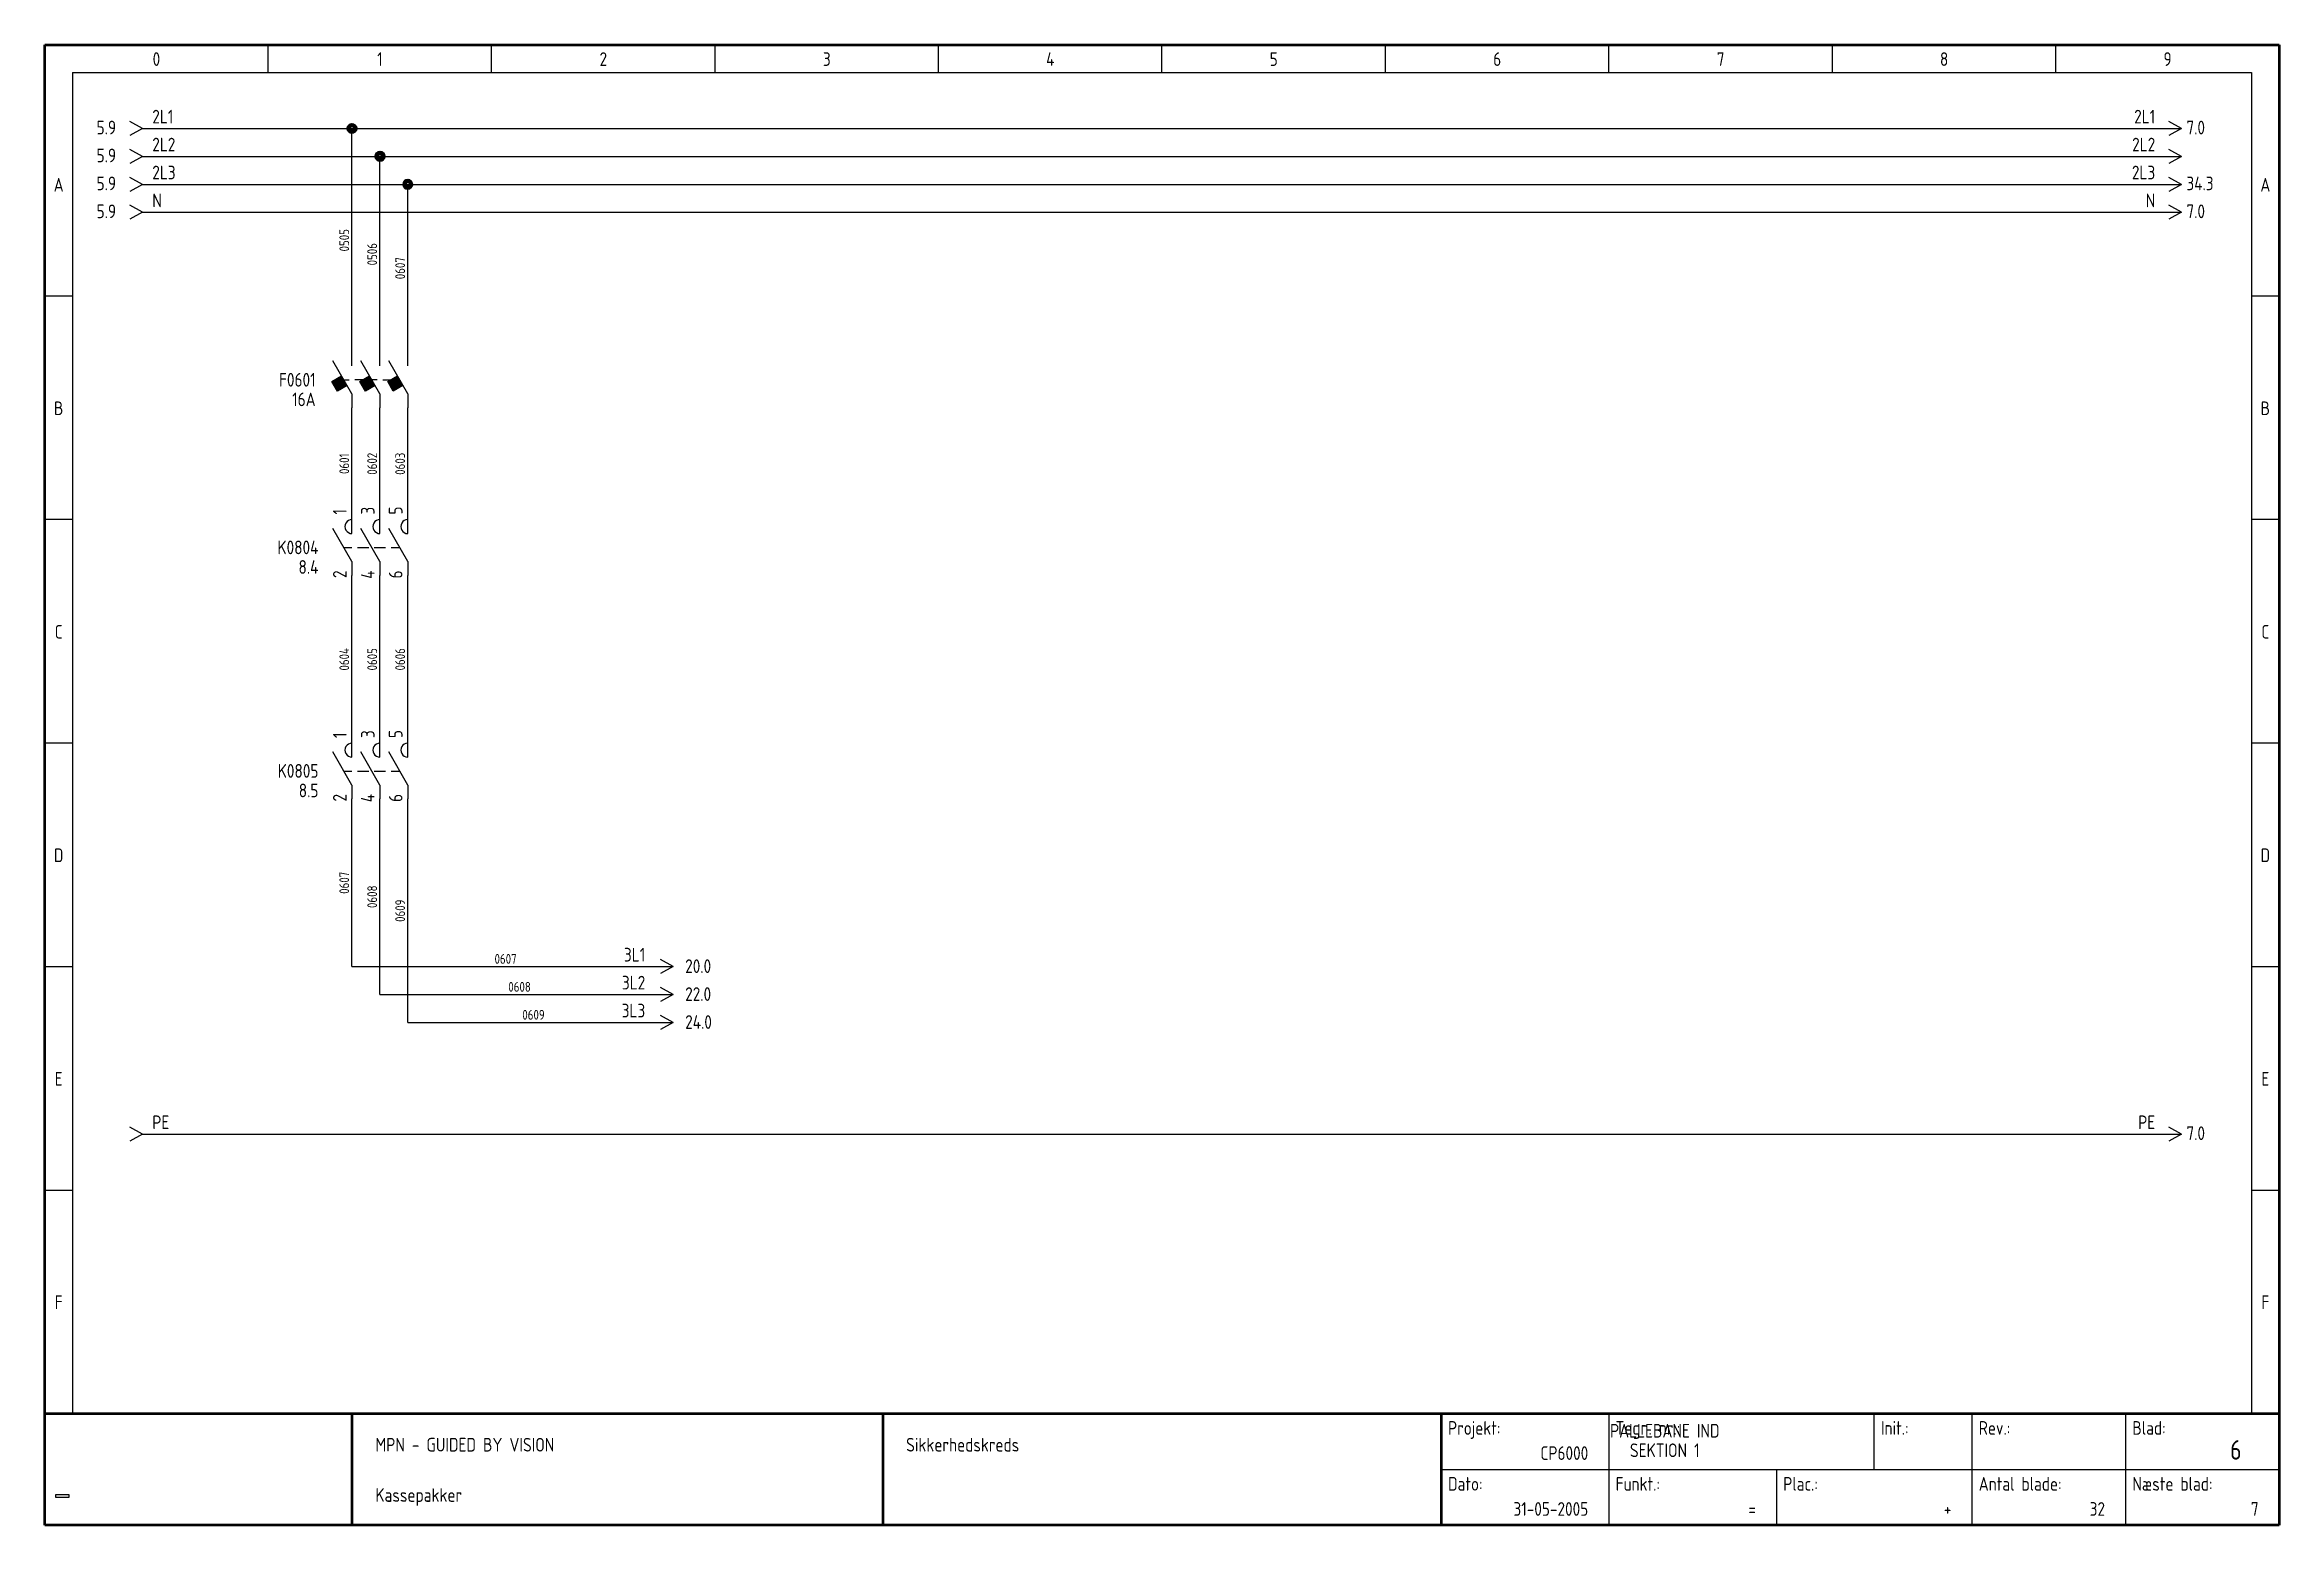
# Model space of a CAD drawing. Header units: millimetres. Extents: x 10 to 410, y 10 to 275.
import ezdxf
from ezdxf.enums import TextEntityAlignment as Align

# ---------------------------------------------------------------- set-up
doc = ezdxf.new("R2010")
doc.units = ezdxf.units.MM
doc.linetypes.add('Caddy_Solid', pattern=[0])
doc.styles.add('Caddy_Vectorfont1p', font='isocp___.ttf', dxfattribs={"width": 0.9})
picture_1 = doc.add_image_def('image1.bmp', size_in_pixel=(51, 10))

# ---------------------------------------------------------------- blocks, each defined once
blk = doc.blocks.new('Blk1')
at = {"linetype": 'Caddy_Solid', "lineweight": 50}
for p, q in [((10, 10), (10, 275)), ((10, 275), (410, 275)), ((410, 275), (410, 10)), ((10, 30), (410, 30)), ((65, 30), (65, 10)), ((160, 30), (160, 10)), ((260, 30), (260, 10)), ((410, 10), (10, 10))]:
    blk.add_line(p, q, dxfattribs=at)
at = {"linetype": 'Caddy_Solid', "lineweight": 25}
for p, q in [((50, 270), (50, 275)), ((90, 270), (90, 275)), ((130, 270), (130, 275)), ((170, 270), (170, 275)), ((210, 270), (210, 275)), ((250, 270), (250, 275)), ((290, 270), (290, 275)), ((330, 270), (330, 275)), ((370, 270), (370, 275)), ((15, 270), (15, 30)), ((15, 270), (405, 270)), ((405, 270), (405, 30)), ((15, 230), (10, 230)), ((410, 230), (405, 230)), ((15, 190), (10, 190)), ((410, 190), (405, 190)), ((15, 150), (10, 150)), ((410, 150), (405, 150)), ((10, 110), (15, 110)), ((405, 110), (410, 110)), ((10, 70), (15, 70)), ((405, 70), (410, 70)), ((10, 30), (15, 30)), ((290, 30), (290, 10)), ((337.5, 20), (337.5, 30)), ((355, 20), (355, 30)), ((382.5, 20), (382.5, 30)), ((405, 30), (410, 30)), ((260, 20), (410, 20)), ((320, 20), (320, 10)), ((355, 10), (355, 20)), ((382.5, 10), (382.5, 20))]:
    blk.add_line(p, q, dxfattribs=at)
at = {"lineweight": 25, "style": 'Caddy_Vectorfont1p', "width": 0.9}
for s, p in [('0', (30, 271.2)), ('1', (70, 271.2)), ('2', (110, 271.2)), ('3', (150, 271.2)), ('4', (190, 271.2)), ('5', (230, 271.2)), ('6', (270, 271.2)), ('7', (310, 271.2)), ('8', (350, 271.2)), ('9', (390, 271.2)), ('A', (12.5, 248.7)), ('A', (407.5, 248.7)), ('B', (12.5, 208.7)), ('B', (407.5, 208.7)), ('C', (12.5, 168.7)), ('C', (407.5, 168.7)), ('D', (12.5, 128.7)), ('D', (407.5, 128.7)), ('E', (12.5, 88.7)), ('E', (407.5, 88.7)), ('F', (12.5, 48.7)), ('F', (407.5, 48.7))]:
    blk.add_text(s, height=2.45, dxfattribs=at).set_placement(p, align=Align.CENTER)
for s, p in [('Projekt:', (261.2, 26.2)), ('Tegn. nr.:', (291.2, 26.2)), ('Init.:', (338.7, 26.2)), ('Rev.:', (356.2, 26.2)), ('Blad:', (383.7, 26.2)), ('MPN - GUIDED BY VISION', (69.2, 23.2)), ('Sikkerhedskreds', (164.2, 23.2)), ('Kassepakker', (69.2, 14.2)), ('Dato:', (261.2, 16.2)), ('Funkt.:', (291.2, 16.2)), ('Plac.:', (321.2, 16.2)), ('Antal blade:', (356.2, 16.2)), ('Næste blad:', (383.7, 16.2))]:
    blk.add_text(s, height=2.45, dxfattribs=at).set_placement(p)
for s, p in [('CP6000', (286.3, 21.7)), ('31-05-2005', (286.3, 11.7)), ('=', (316.3, 11.7)), ('+', (351.3, 11.7)), ('32', (378.8, 11.7)), ('7', (406.3, 11.7))]:
    blk.add_text(s, height=2.45, dxfattribs=at).set_placement(p, align=Align.RIGHT)
at = {"lineweight": 35, "style": 'Caddy_Vectorfont1p', "width": 0.9}
blk.add_text('6', height=3.5, dxfattribs=at).set_placement((403.25, 21.75), align=Align.RIGHT)
image = blk.add_image(picture_1, insert=(12, 15), size_in_units=(2.32, 0.484))
blk = doc.blocks.new('Blk2')
at = {"linetype": 'Caddy_Solid', "lineweight": 25}
for q in [(25.25, 261.25), (25.25, 258.75)]:
    blk.add_line((27.5, 260), q, dxfattribs=at)
at = {"lineweight": 25, "style": 'Caddy_Vectorfont1p', "width": 0.9, "flags": 1}
for tag, p in [('$TAG140020', (29.26, 267.9)), ('$TAG140050', (29.26, 264.4))]:
    blk.add_attdef(tag, p, '', height=2.45, dxfattribs=at)
at = {"lineweight": 25, "style": 'Caddy_Vectorfont1p', "width": 0.9}
blk.add_attdef('$TAG160500', text='', height=2.45, dxfattribs=at).set_placement((22.78, 258.95), align=Align.RIGHT)
blk.add_attdef('$TAG160010', (29.26, 260.9), '', height=2.45, dxfattribs=at)
blk = doc.blocks.new('Blk3')
at = {"linetype": 'Caddy_Solid', "lineweight": 25}
for q in [(390.25, 261.25), (390.25, 258.75)]:
    blk.add_line((392.5, 260), q, dxfattribs=at)
at = {"lineweight": 25, "style": 'Caddy_Vectorfont1p', "width": 0.9, "flags": 1}
for tag, p in [('$TAG140020', (387.79, 267.9)), ('$TAG140050', (387.79, 264.4))]:
    blk.add_attdef(tag, text='', height=2.45, dxfattribs=at).set_placement(p, align=Align.RIGHT)
at = {"lineweight": 25, "style": 'Caddy_Vectorfont1p', "width": 0.9}
blk.add_attdef('$TAG160010', text='', height=2.45, dxfattribs=at).set_placement((387.79, 260.9), align=Align.RIGHT)
blk.add_attdef('$TAG160500', (393.37, 258.95), '', height=2.45, dxfattribs=at)
blk = doc.blocks.new('Blk4')
at = {"linetype": 'Caddy_Solid', "lineweight": 25}
for q in [(25.25, 256.25), (25.25, 253.75)]:
    blk.add_line((27.5, 255), q, dxfattribs=at)
at = {"lineweight": 25, "style": 'Caddy_Vectorfont1p', "width": 0.9, "flags": 1}
for tag, p in [('$TAG140020', (29.26, 262.9)), ('$TAG140050', (29.26, 259.4))]:
    blk.add_attdef(tag, p, '', height=2.45, dxfattribs=at)
at = {"lineweight": 25, "style": 'Caddy_Vectorfont1p', "width": 0.9}
blk.add_attdef('$TAG160500', text='', height=2.45, dxfattribs=at).set_placement((22.78, 253.95), align=Align.RIGHT)
blk.add_attdef('$TAG160010', (29.26, 255.9), '', height=2.45, dxfattribs=at)
blk = doc.blocks.new('Blk5')
at = {"linetype": 'Caddy_Solid', "lineweight": 25}
for q in [(390.25, 256.25), (390.25, 253.75)]:
    blk.add_line((392.5, 255), q, dxfattribs=at)
at = {"lineweight": 25, "style": 'Caddy_Vectorfont1p', "width": 0.9, "flags": 1}
for tag, p in [('$TAG140020', (387.79, 262.9)), ('$TAG140050', (387.79, 259.4))]:
    blk.add_attdef(tag, text='', height=2.45, dxfattribs=at).set_placement(p, align=Align.RIGHT)
at = {"lineweight": 25, "style": 'Caddy_Vectorfont1p', "width": 0.9}
blk.add_attdef('$TAG160010', text='', height=2.45, dxfattribs=at).set_placement((387.79, 255.9), align=Align.RIGHT)
blk.add_attdef('$TAG160500', (393.37, 253.95), '', height=2.45, dxfattribs=at)
blk = doc.blocks.new('Blk6')
at = {"linetype": 'Caddy_Solid', "lineweight": 25}
for q in [(25.25, 251.25), (25.25, 248.75)]:
    blk.add_line((27.5, 250), q, dxfattribs=at)
at = {"lineweight": 25, "style": 'Caddy_Vectorfont1p', "width": 0.9, "flags": 1}
for tag, p in [('$TAG140020', (29.26, 257.9)), ('$TAG140050', (29.26, 254.4))]:
    blk.add_attdef(tag, p, '', height=2.45, dxfattribs=at)
at = {"lineweight": 25, "style": 'Caddy_Vectorfont1p', "width": 0.9}
blk.add_attdef('$TAG160010', (29.26, 250.9), '', height=2.45, dxfattribs=at)
blk.add_attdef('$TAG160500', text='', height=2.45, dxfattribs=at).set_placement((22.78, 248.95), align=Align.RIGHT)
blk = doc.blocks.new('Blk7')
at = {"linetype": 'Caddy_Solid', "lineweight": 25}
for q in [(390.25, 251.25), (390.25, 248.75)]:
    blk.add_line((392.5, 250), q, dxfattribs=at)
at = {"lineweight": 25, "style": 'Caddy_Vectorfont1p', "width": 0.9, "flags": 1}
for tag, p in [('$TAG140020', (387.79, 257.9)), ('$TAG140050', (387.79, 254.4))]:
    blk.add_attdef(tag, text='', height=2.45, dxfattribs=at).set_placement(p, align=Align.RIGHT)
at = {"lineweight": 25, "style": 'Caddy_Vectorfont1p', "width": 0.9}
blk.add_attdef('$TAG160010', text='', height=2.45, dxfattribs=at).set_placement((387.79, 250.9), align=Align.RIGHT)
blk.add_attdef('$TAG160500', (393.37, 248.95), '', height=2.45, dxfattribs=at)
blk = doc.blocks.new('Blk8')
at = {"linetype": 'Caddy_Solid', "lineweight": 25}
for q in [(25.25, 246.25), (25.25, 243.75)]:
    blk.add_line((27.5, 245), q, dxfattribs=at)
at = {"lineweight": 25, "style": 'Caddy_Vectorfont1p', "width": 0.9, "flags": 1}
for tag, p in [('$TAG140020', (29.26, 252.9)), ('$TAG140050', (29.26, 249.4))]:
    blk.add_attdef(tag, p, '', height=2.45, dxfattribs=at)
at = {"lineweight": 25, "style": 'Caddy_Vectorfont1p', "width": 0.9}
blk.add_attdef('$TAG160010', (29.26, 245.9), '', height=2.45, dxfattribs=at)
blk.add_attdef('$TAG160500', text='', height=2.45, dxfattribs=at).set_placement((22.78, 243.95), align=Align.RIGHT)
blk = doc.blocks.new('Blk9')
at = {"linetype": 'Caddy_Solid', "lineweight": 25}
for q in [(390.25, 246.25), (390.25, 243.75)]:
    blk.add_line((392.5, 245), q, dxfattribs=at)
at = {"lineweight": 25, "style": 'Caddy_Vectorfont1p', "width": 0.9, "flags": 1}
for tag, p in [('$TAG140020', (387.79, 252.9)), ('$TAG140050', (387.79, 249.4))]:
    blk.add_attdef(tag, text='', height=2.45, dxfattribs=at).set_placement(p, align=Align.RIGHT)
at = {"lineweight": 25, "style": 'Caddy_Vectorfont1p', "width": 0.9}
blk.add_attdef('$TAG160010', text='', height=2.45, dxfattribs=at).set_placement((387.79, 245.9), align=Align.RIGHT)
blk.add_attdef('$TAG160500', (393.37, 243.95), '', height=2.45, dxfattribs=at)
blk = doc.blocks.new('Blk10')
at = {"linetype": 'Caddy_Solid', "lineweight": 25}
for p, q in [((65, 182.5), (61.58, 188.42)), ((65, 187.5), (65, 190)), ((70, 182.5), (66.58, 188.42)), ((70, 187.5), (70, 190)), ((75, 182.5), (71.58, 188.42)), ((75, 187.5), (75, 190)), ((63.56, 185), (65, 185)), ((66, 185), (68, 185)), ((69, 185), (71, 185)), ((72, 185), (73.56, 185)), ((65, 182.5), (65, 180)), ((70, 182.5), (70, 180)), ((75, 182.5), (75, 180))]:
    blk.add_line(p, q, dxfattribs=at)
for centre in [(65, 188.75), (70, 188.75), (75, 188.75)]:
    blk.add_ellipse(centre, major_axis=(1.25, 0), ratio=1, start_param=1.570796, end_param=4.712389, dxfattribs=at)
at = {"lineweight": 25, "style": 'Caddy_Vectorfont1p', "width": 0.9}
for tag, p in [('$TAG175000_00', (64.05, 190.9)), ('$TAG175000_02', (69.05, 190.9)), ('$TAG175000_04', (74.05, 190.9))]:
    blk.add_attdef(tag, p, '', height=2.45, rotation=90, dxfattribs=at)
at = {"lineweight": 25, "style": 'Caddy_Vectorfont1p', "width": 0.9, "flags": 1}
for tag, p in [('$TAG140020', (59, 190.8)), ('$TAG140050', (59, 187.3))]:
    blk.add_attdef(tag, text='', height=2.45, dxfattribs=at).set_placement(p, align=Align.RIGHT)
at = {"lineweight": 25, "style": 'Caddy_Vectorfont1p', "width": 0.9}
for tag, p in [('$TAG160010', (59, 183.8)), ('$TAG160500', (59, 180.3))]:
    blk.add_attdef(tag, text='', height=2.45, dxfattribs=at).set_placement(p, align=Align.RIGHT)
for tag, p in [('$TAG175000_01', (64.05, 180.9)), ('$TAG175000_03', (69.05, 180.9)), ('$TAG175000_05', (74.05, 180.9))]:
    blk.add_attdef(tag, text='', height=2.45, rotation=90, dxfattribs=at).set_placement(p, align=Align.RIGHT)
blk = doc.blocks.new('Blk11')
at = {"linetype": 'Caddy_Solid', "lineweight": 25}
for p, q in [((65, 142.5), (61.58, 148.42)), ((65, 147.5), (65, 150)), ((70, 142.5), (66.58, 148.42)), ((70, 147.5), (70, 150)), ((75, 142.5), (71.58, 148.42)), ((75, 147.5), (75, 150)), ((63.56, 145), (65, 145)), ((66, 145), (68, 145)), ((69, 145), (71, 145)), ((72, 145), (73.56, 145)), ((65, 142.5), (65, 140)), ((70, 142.5), (70, 140)), ((75, 142.5), (75, 140))]:
    blk.add_line(p, q, dxfattribs=at)
for centre in [(65, 148.75), (70, 148.75), (75, 148.75)]:
    blk.add_ellipse(centre, major_axis=(1.25, 0), ratio=1, start_param=1.570796, end_param=4.712389, dxfattribs=at)
at = {"lineweight": 25, "style": 'Caddy_Vectorfont1p', "width": 0.9}
for tag, p in [('$TAG175000_00', (64.05, 150.9)), ('$TAG175000_02', (69.05, 150.9)), ('$TAG175000_04', (74.05, 150.9))]:
    blk.add_attdef(tag, p, '', height=2.45, rotation=90, dxfattribs=at)
at = {"lineweight": 25, "style": 'Caddy_Vectorfont1p', "width": 0.9, "flags": 1}
for tag, p in [('$TAG140020', (59, 150.8)), ('$TAG140050', (59, 147.3))]:
    blk.add_attdef(tag, text='', height=2.45, dxfattribs=at).set_placement(p, align=Align.RIGHT)
at = {"lineweight": 25, "style": 'Caddy_Vectorfont1p', "width": 0.9}
for tag, p in [('$TAG160010', (59, 143.8)), ('$TAG160500', (59, 140.3))]:
    blk.add_attdef(tag, text='', height=2.45, dxfattribs=at).set_placement(p, align=Align.RIGHT)
for tag, p in [('$TAG175000_01', (64.05, 140.9)), ('$TAG175000_03', (69.05, 140.9)), ('$TAG175000_05', (74.05, 140.9))]:
    blk.add_attdef(tag, text='', height=2.45, rotation=90, dxfattribs=at).set_placement(p, align=Align.RIGHT)
blk = doc.blocks.new('Blk12')
at = {"linetype": 'Caddy_Solid', "lineweight": 25}
for p, q in [((120, 110), (122.5, 110)), ((122.5, 110), (120.25, 111.25)), ((122.5, 110), (120.25, 108.75))]:
    blk.add_line(p, q, dxfattribs=at)
at = {"lineweight": 25, "style": 'Caddy_Vectorfont1p', "width": 0.9, "flags": 1}
for tag, p in [('$TAG140020', (117.5, 117.9)), ('$TAG140050', (117.5, 114.4))]:
    blk.add_attdef(tag, text='', height=2.45, dxfattribs=at).set_placement(p, align=Align.RIGHT)
at = {"lineweight": 25, "style": 'Caddy_Vectorfont1p', "width": 0.9}
blk.add_attdef('$TAG160010', text='', height=2.45, dxfattribs=at).set_placement((117.5, 110.9), align=Align.RIGHT)
blk.add_attdef('$TAG160500', (124.65, 108.85), '', height=2.45, dxfattribs=at)
blk = doc.blocks.new('Blk13')
at = {"linetype": 'Caddy_Solid', "lineweight": 25}
for p, q in [((120, 100), (122.5, 100)), ((122.5, 100), (120.25, 101.25)), ((122.5, 100), (120.25, 98.75))]:
    blk.add_line(p, q, dxfattribs=at)
at = {"lineweight": 25, "style": 'Caddy_Vectorfont1p', "width": 0.9, "flags": 1}
for tag, p in [('$TAG140020', (117.5, 107.9)), ('$TAG140050', (117.5, 104.4))]:
    blk.add_attdef(tag, text='', height=2.45, dxfattribs=at).set_placement(p, align=Align.RIGHT)
at = {"lineweight": 25, "style": 'Caddy_Vectorfont1p', "width": 0.9}
blk.add_attdef('$TAG160010', text='', height=2.45, dxfattribs=at).set_placement((117.5, 100.9), align=Align.RIGHT)
blk.add_attdef('$TAG160500', (124.65, 98.85), '', height=2.45, dxfattribs=at)
blk = doc.blocks.new('Blk14')
at = {"linetype": 'Caddy_Solid', "lineweight": 25}
for q in [(25.25, 81.25), (25.25, 78.75)]:
    blk.add_line((27.5, 80), q, dxfattribs=at)
at = {"lineweight": 25, "style": 'Caddy_Vectorfont1p', "width": 0.9, "flags": 1}
for tag, p in [('$TAG140020', (29.26, 87.9)), ('$TAG140050', (29.26, 84.4))]:
    blk.add_attdef(tag, p, '', height=2.45, dxfattribs=at)
at = {"lineweight": 25, "style": 'Caddy_Vectorfont1p', "width": 0.9}
blk.add_attdef('$TAG160500', text='', height=2.45, dxfattribs=at).set_placement((22.78, 78.95), align=Align.RIGHT)
blk.add_attdef('$TAG160010', (29.26, 80.9), '', height=2.45, dxfattribs=at)
blk = doc.blocks.new('Blk15')
at = {"linetype": 'Caddy_Solid', "lineweight": 25}
for q in [(390.25, 81.25), (390.25, 78.75)]:
    blk.add_line((392.5, 80), q, dxfattribs=at)
at = {"lineweight": 25, "style": 'Caddy_Vectorfont1p', "width": 0.9, "flags": 1}
for tag, p in [('$TAG140020', (387.79, 87.9)), ('$TAG140050', (387.79, 84.4))]:
    blk.add_attdef(tag, text='', height=2.45, dxfattribs=at).set_placement(p, align=Align.RIGHT)
at = {"lineweight": 25, "style": 'Caddy_Vectorfont1p', "width": 0.9}
blk.add_attdef('$TAG160010', text='', height=2.45, dxfattribs=at).set_placement((387.79, 80.9), align=Align.RIGHT)
blk.add_attdef('$TAG160500', (393.37, 78.95), '', height=2.45, dxfattribs=at)
blk = doc.blocks.new('Blk16')
at = {"linetype": 'Caddy_Solid', "lineweight": 25}
for p, q in [((65, 217.5), (65, 220)), ((70, 217.5), (70, 220)), ((75, 217.5), (75, 220)), ((65, 212.5), (61.58, 218.42)), ((70, 212.5), (66.58, 218.42)), ((75, 212.5), (71.58, 218.42)), ((61.4, 214.73), (63.13, 215.73)), ((62.4, 213), (61.4, 214.73)), ((62.49, 213.05), (61.49, 214.78)), ((62.62, 213.12), (61.62, 214.86)), ((62.71, 213.18), (61.71, 214.91)), ((62.83, 213.25), (61.83, 214.98)), ((62.92, 213.3), (61.92, 215.03)), ((63.05, 213.38), (62.05, 215.11)), ((63.14, 213.43), (62.14, 215.16)), ((63.27, 213.5), (62.27, 215.23)), ((63.35, 213.55), (62.35, 215.28)), ((64.13, 214), (62.4, 213)), ((63.48, 213.62), (62.48, 215.36)), ((63.57, 213.68), (62.57, 215.41)), ((63.7, 213.75), (62.7, 215.48)), ((63.79, 213.8), (62.79, 215.53)), ((63.92, 213.88), (62.92, 215.61)), ((64, 213.93), (63, 215.66)), ((63.5, 215), (64.5, 215)), ((65, 212.5), (65, 210)), ((69.5, 215), (65.5, 215)), ((66.4, 214.73), (68.13, 215.73)), ((67.4, 213), (66.4, 214.73)), ((67.49, 213.05), (66.49, 214.78)), ((67.62, 213.12), (66.62, 214.86)), ((67.71, 213.18), (66.71, 214.91)), ((67.83, 213.25), (66.83, 214.98)), ((67.92, 213.3), (66.92, 215.03)), ((68.05, 213.38), (67.05, 215.11)), ((68.14, 213.43), (67.14, 215.16)), ((68.27, 213.5), (67.27, 215.23)), ((68.35, 213.55), (67.35, 215.28)), ((69.13, 214), (67.4, 213)), ((68.48, 213.62), (67.48, 215.36)), ((68.57, 213.68), (67.57, 215.41)), ((68.7, 213.75), (67.7, 215.48)), ((68.79, 213.8), (67.79, 215.53)), ((68.92, 213.88), (67.92, 215.61)), ((69, 213.93), (68, 215.66)), ((70, 212.5), (70, 210)), ((70.5, 215), (72, 215)), ((71.4, 214.73), (73.13, 215.73)), ((72.4, 213), (71.4, 214.73)), ((72.49, 213.05), (71.49, 214.78)), ((72.62, 213.12), (71.62, 214.86)), ((72.71, 213.18), (71.71, 214.91)), ((72.83, 213.25), (71.83, 214.98)), ((72.92, 213.3), (71.92, 215.03)), ((73.05, 213.38), (72.05, 215.11)), ((73.14, 213.43), (72.14, 215.16)), ((73.27, 213.5), (72.27, 215.23)), ((73.35, 213.55), (72.35, 215.28)), ((74.13, 214), (72.4, 213)), ((73.48, 213.62), (72.48, 215.36)), ((73.57, 213.68), (72.57, 215.41)), ((73.7, 213.75), (72.7, 215.48)), ((73.79, 213.8), (72.79, 215.53)), ((73.92, 213.88), (72.92, 215.61)), ((74, 213.93), (73, 215.66)), ((75, 212.5), (75, 210))]:
    blk.add_line(p, q, dxfattribs=at)
at = {"lineweight": 25, "style": 'Caddy_Vectorfont1p', "width": 0.9}
for tag, p in [('$TAG175000_00', (64.05, 219.3)), ('$TAG175000_02', (69.05, 219.3)), ('$TAG175000_04', (74.05, 219.3))]:
    blk.add_attdef(tag, p, '', height=2.45, rotation=90, dxfattribs=at)
at = {"lineweight": 25, "style": 'Caddy_Vectorfont1p', "width": 0.9, "flags": 1}
for tag, p in [('$TAG140020', (58.5, 220.8)), ('$TAG140050', (58.5, 217.3)), ('$TAG160040', (58.5, 206.8))]:
    blk.add_attdef(tag, text='', height=2.45, dxfattribs=at).set_placement(p, align=Align.RIGHT)
at = {"lineweight": 25, "style": 'Caddy_Vectorfont1p', "width": 0.9}
for tag, p in [('$TAG160010', (58.5, 213.8)), ('$TAG160030', (58.5, 210.3))]:
    blk.add_attdef(tag, text='', height=2.45, dxfattribs=at).set_placement(p, align=Align.RIGHT)
for tag, p in [('$TAG175000_01', (64.05, 210.9)), ('$TAG175000_03', (69.05, 210.9)), ('$TAG175000_05', (74.05, 210.9))]:
    blk.add_attdef(tag, text='', height=2.45, rotation=90, dxfattribs=at).set_placement(p, align=Align.RIGHT)
blk = doc.blocks.new('Blk17')
at = {"linetype": 'Caddy_Solid', "lineweight": 25}
for p, q in [((120, 105), (122.5, 105)), ((122.5, 105), (120.25, 106.25)), ((122.5, 105), (120.25, 103.75))]:
    blk.add_line(p, q, dxfattribs=at)
at = {"lineweight": 25, "style": 'Caddy_Vectorfont1p', "width": 0.9, "flags": 1}
for tag, p in [('$TAG140020', (117.5, 112.9)), ('$TAG140050', (117.5, 109.4))]:
    blk.add_attdef(tag, text='', height=2.45, dxfattribs=at).set_placement(p, align=Align.RIGHT)
at = {"lineweight": 25, "style": 'Caddy_Vectorfont1p', "width": 0.9}
blk.add_attdef('$TAG160010', text='', height=2.45, dxfattribs=at).set_placement((117.5, 105.9), align=Align.RIGHT)
blk.add_attdef('$TAG160500', (124.65, 103.85), '', height=2.45, dxfattribs=at)

msp = doc.modelspace()

# ---------------------------------------------------------------- linework, layer by layer
at = {"linetype": 'Caddy_Solid', "lineweight": 25}
for p, q in [((27.5, 260), (65, 260)), ((65, 260), (392.5, 260)), ((65, 220), (65, 260)), ((27.5, 255), (70, 255)), ((70, 255), (392.5, 255)), ((70, 220), (70, 255)), ((27.5, 250), (75, 250)), ((75, 250), (392.5, 250)), ((75, 220), (75, 250)), ((27.5, 245), (392.5, 245)), ((65, 190), (65, 210)), ((70, 190), (70, 210)), ((75, 190), (75, 210)), ((65, 150), (65, 180)), ((70, 150), (70, 180)), ((75, 150), (75, 180)), ((65, 110), (65, 140)), ((70, 105), (70, 140)), ((75, 100), (75, 140)), ((65, 110), (120, 110)), ((70, 105), (120, 105)), ((75, 100), (120, 100)), ((27.5, 80), (392.5, 80))]:
    msp.add_line(p, q, dxfattribs=at)
at = {"lineweight": 40}
for centre, radius in [((65, 260), 0.8), ((65, 260), 0.6), ((65, 260), 0.4), ((70, 255), 0.8), ((70, 255), 0.6), ((70, 255), 0.4), ((75, 250), 0.8), ((75, 250), 0.6), ((75, 250), 0.4)]:
    msp.add_circle(centre, radius, dxfattribs=at)

# ---------------------------------------------------------------- block references
msp.add_blockref('Blk1', (0, 0, 1))
ref = msp.add_blockref('Blk2', (0, 0, 1))
ref.add_attrib('$TAG160010', '2L1', (29.26, 260.9), dxfattribs={"lineweight": 25, "height": 2.45, "style": 'Caddy_Vectorfont1p', "width": 0.9})
ref.add_attrib('$TAG160500', '5.9', dxfattribs={"lineweight": 25, "height": 2.45, "style": 'Caddy_Vectorfont1p', "width": 0.9}).set_placement((22.78, 258.95), align=Align.RIGHT)
ref = msp.add_blockref('Blk3', (0, 0, 1))
ref.add_attrib('$TAG160010', '2L1', dxfattribs={"lineweight": 25, "height": 2.45, "style": 'Caddy_Vectorfont1p', "width": 0.9}).set_placement((387.79, 260.9), align=Align.RIGHT)
ref.add_attrib('$TAG160500', '7.0', (393.37, 258.95), dxfattribs={"lineweight": 25, "height": 2.45, "style": 'Caddy_Vectorfont1p', "width": 0.9})
ref = msp.add_blockref('Blk4', (0, 0, 1))
ref.add_attrib('$TAG160010', '2L2', (29.26, 255.9), dxfattribs={"lineweight": 25, "height": 2.45, "style": 'Caddy_Vectorfont1p', "width": 0.9})
ref.add_attrib('$TAG160500', '5.9', dxfattribs={"lineweight": 25, "height": 2.45, "style": 'Caddy_Vectorfont1p', "width": 0.9}).set_placement((22.78, 253.95), align=Align.RIGHT)
ref = msp.add_blockref('Blk5', (0, 0, 1))
ref.add_attrib('$TAG160010', '2L2', dxfattribs={"lineweight": 25, "height": 2.45, "style": 'Caddy_Vectorfont1p', "width": 0.9}).set_placement((387.79, 255.9), align=Align.RIGHT)
ref = msp.add_blockref('Blk6', (0, 0, 1))
ref.add_attrib('$TAG160010', '2L3', (29.26, 250.9), dxfattribs={"lineweight": 25, "height": 2.45, "style": 'Caddy_Vectorfont1p', "width": 0.9})
ref.add_attrib('$TAG160500', '5.9', dxfattribs={"lineweight": 25, "height": 2.45, "style": 'Caddy_Vectorfont1p', "width": 0.9}).set_placement((22.78, 248.95), align=Align.RIGHT)
ref = msp.add_blockref('Blk7', (0, 0, 1))
ref.add_attrib('$TAG160010', '2L3', dxfattribs={"lineweight": 25, "height": 2.45, "style": 'Caddy_Vectorfont1p', "width": 0.9}).set_placement((387.79, 250.9), align=Align.RIGHT)
ref.add_attrib('$TAG160500', '34.3', (393.37, 248.95), dxfattribs={"lineweight": 25, "height": 2.45, "style": 'Caddy_Vectorfont1p', "width": 0.9})
ref = msp.add_blockref('Blk8', (0, 0, 1))
ref.add_attrib('$TAG160010', 'N', (29.26, 245.9), dxfattribs={"lineweight": 25, "height": 2.45, "style": 'Caddy_Vectorfont1p', "width": 0.9})
ref.add_attrib('$TAG160500', '5.9', dxfattribs={"lineweight": 25, "height": 2.45, "style": 'Caddy_Vectorfont1p', "width": 0.9}).set_placement((22.78, 243.95), align=Align.RIGHT)
ref = msp.add_blockref('Blk9', (0, 0, 1))
ref.add_attrib('$TAG160010', 'N', dxfattribs={"lineweight": 25, "height": 2.45, "style": 'Caddy_Vectorfont1p', "width": 0.9}).set_placement((387.79, 245.9), align=Align.RIGHT)
ref.add_attrib('$TAG160500', '7.0', (393.37, 243.95), dxfattribs={"lineweight": 25, "height": 2.45, "style": 'Caddy_Vectorfont1p', "width": 0.9})
ref = msp.add_blockref('Blk16', (0, 0, 1))
ref.add_attrib('$TAG160010', 'F0601', dxfattribs={"lineweight": 25, "height": 2.45, "style": 'Caddy_Vectorfont1p', "width": 0.9}).set_placement((58.5, 213.8), align=Align.RIGHT)
ref.add_attrib('$TAG160030', '16A', dxfattribs={"lineweight": 25, "height": 2.45, "style": 'Caddy_Vectorfont1p', "width": 0.9}).set_placement((58.5, 210.3), align=Align.RIGHT)
ref = msp.add_blockref('Blk10', (0, 0, 1))
ref.add_attrib('$TAG160010', 'K0804', dxfattribs={"lineweight": 25, "height": 2.45, "style": 'Caddy_Vectorfont1p', "width": 0.9}).set_placement((59, 183.8), align=Align.RIGHT)
ref.add_attrib('$TAG160500', '8.4', dxfattribs={"lineweight": 25, "height": 2.45, "style": 'Caddy_Vectorfont1p', "width": 0.9}).set_placement((59, 180.3), align=Align.RIGHT)
ref.add_attrib('$TAG175000_00', '1', (64.05, 190.9), dxfattribs={"lineweight": 25, "height": 2.45, "rotation": 90, "style": 'Caddy_Vectorfont1p', "width": 0.9})
ref.add_attrib('$TAG175000_01', '2', dxfattribs={"lineweight": 25, "height": 2.45, "rotation": 90, "style": 'Caddy_Vectorfont1p', "width": 0.9}).set_placement((64.05, 180.9), align=Align.RIGHT)
ref.add_attrib('$TAG175000_02', '3', (69.05, 190.9), dxfattribs={"lineweight": 25, "height": 2.45, "rotation": 90, "style": 'Caddy_Vectorfont1p', "width": 0.9})
ref.add_attrib('$TAG175000_03', '4', dxfattribs={"lineweight": 25, "height": 2.45, "rotation": 90, "style": 'Caddy_Vectorfont1p', "width": 0.9}).set_placement((69.05, 180.9), align=Align.RIGHT)
ref.add_attrib('$TAG175000_04', '5', (74.05, 190.9), dxfattribs={"lineweight": 25, "height": 2.45, "rotation": 90, "style": 'Caddy_Vectorfont1p', "width": 0.9})
ref.add_attrib('$TAG175000_05', '6', dxfattribs={"lineweight": 25, "height": 2.45, "rotation": 90, "style": 'Caddy_Vectorfont1p', "width": 0.9}).set_placement((74.05, 180.9), align=Align.RIGHT)
ref = msp.add_blockref('Blk11', (0, 0, 1))
ref.add_attrib('$TAG160010', 'K0805', dxfattribs={"lineweight": 25, "height": 2.45, "style": 'Caddy_Vectorfont1p', "width": 0.9}).set_placement((59, 143.8), align=Align.RIGHT)
ref.add_attrib('$TAG160500', '8.5', dxfattribs={"lineweight": 25, "height": 2.45, "style": 'Caddy_Vectorfont1p', "width": 0.9}).set_placement((59, 140.3), align=Align.RIGHT)
ref.add_attrib('$TAG175000_00', '1', (64.05, 150.9), dxfattribs={"lineweight": 25, "height": 2.45, "rotation": 90, "style": 'Caddy_Vectorfont1p', "width": 0.9})
ref.add_attrib('$TAG175000_01', '2', dxfattribs={"lineweight": 25, "height": 2.45, "rotation": 90, "style": 'Caddy_Vectorfont1p', "width": 0.9}).set_placement((64.05, 140.9), align=Align.RIGHT)
ref.add_attrib('$TAG175000_02', '3', (69.05, 150.9), dxfattribs={"lineweight": 25, "height": 2.45, "rotation": 90, "style": 'Caddy_Vectorfont1p', "width": 0.9})
ref.add_attrib('$TAG175000_03', '4', dxfattribs={"lineweight": 25, "height": 2.45, "rotation": 90, "style": 'Caddy_Vectorfont1p', "width": 0.9}).set_placement((69.05, 140.9), align=Align.RIGHT)
ref.add_attrib('$TAG175000_04', '5', (74.05, 150.9), dxfattribs={"lineweight": 25, "height": 2.45, "rotation": 90, "style": 'Caddy_Vectorfont1p', "width": 0.9})
ref.add_attrib('$TAG175000_05', '6', dxfattribs={"lineweight": 25, "height": 2.45, "rotation": 90, "style": 'Caddy_Vectorfont1p', "width": 0.9}).set_placement((74.05, 140.9), align=Align.RIGHT)
ref = msp.add_blockref('Blk12', (0, 0, 1))
ref.add_attrib('$TAG160010', '3L1', dxfattribs={"lineweight": 25, "height": 2.45, "style": 'Caddy_Vectorfont1p', "width": 0.9}).set_placement((117.5, 110.9), align=Align.RIGHT)
ref.add_attrib('$TAG160500', '20.0', (124.65, 108.85), dxfattribs={"lineweight": 25, "height": 2.45, "style": 'Caddy_Vectorfont1p', "width": 0.9})
ref = msp.add_blockref('Blk17', (0, 0, 1))
ref.add_attrib('$TAG160010', '3L2', dxfattribs={"lineweight": 25, "height": 2.45, "style": 'Caddy_Vectorfont1p', "width": 0.9}).set_placement((117.5, 105.9), align=Align.RIGHT)
ref.add_attrib('$TAG160500', '22.0', (124.65, 103.85), dxfattribs={"lineweight": 25, "height": 2.45, "style": 'Caddy_Vectorfont1p', "width": 0.9})
ref = msp.add_blockref('Blk13', (0, 0, 1))
ref.add_attrib('$TAG160010', '3L3', dxfattribs={"lineweight": 25, "height": 2.45, "style": 'Caddy_Vectorfont1p', "width": 0.9}).set_placement((117.5, 100.9), align=Align.RIGHT)
ref.add_attrib('$TAG160500', '24.0', (124.65, 98.85), dxfattribs={"lineweight": 25, "height": 2.45, "style": 'Caddy_Vectorfont1p', "width": 0.9})
ref = msp.add_blockref('Blk14', (0, 0, 1))
ref.add_attrib('$TAG160010', 'PE', (29.26, 80.9), dxfattribs={"lineweight": 25, "height": 2.45, "style": 'Caddy_Vectorfont1p', "width": 0.9})
ref = msp.add_blockref('Blk15', (0, 0, 1))
ref.add_attrib('$TAG160010', 'PE', dxfattribs={"lineweight": 25, "height": 2.45, "style": 'Caddy_Vectorfont1p', "width": 0.9}).set_placement((387.79, 80.9), align=Align.RIGHT)
ref.add_attrib('$TAG160500', '7.0', (393.37, 78.95), dxfattribs={"lineweight": 25, "height": 2.45, "style": 'Caddy_Vectorfont1p', "width": 0.9})

# ---------------------------------------------------------------- texts
at = {"lineweight": 25, "style": 'Caddy_Vectorfont1p', "width": 0.9}
for s, p in [('0505', (64.5, 240)), ('0506', (69.5, 237.5)), ('0607', (74.5, 235)), ('0601', (64.5, 200)), ('0602', (69.5, 200)), ('0603', (74.5, 200)), ('0604', (64.5, 165)), ('0605', (69.5, 165)), ('0606', (74.5, 165)), ('0607', (64.5, 125)), ('0608', (69.5, 122.5)), ('0609', (74.5, 120))]:
    msp.add_text(s, height=1.75, rotation=90, dxfattribs=at).set_placement(p, align=Align.CENTER)
for s, height, p in [('0607', 1.75, (92.5, 110.5)), ('0608', 1.75, (95, 105.5)), ('0609', 1.75, (97.5, 100.5)), ('PALLEBANE IND', 2.45, (300, 25.7)), ('SEKTION 1', 2.45, (300, 22.2))]:
    msp.add_text(s, height=height, dxfattribs=at).set_placement(p, align=Align.CENTER)

doc.saveas('drawing.dxf')
